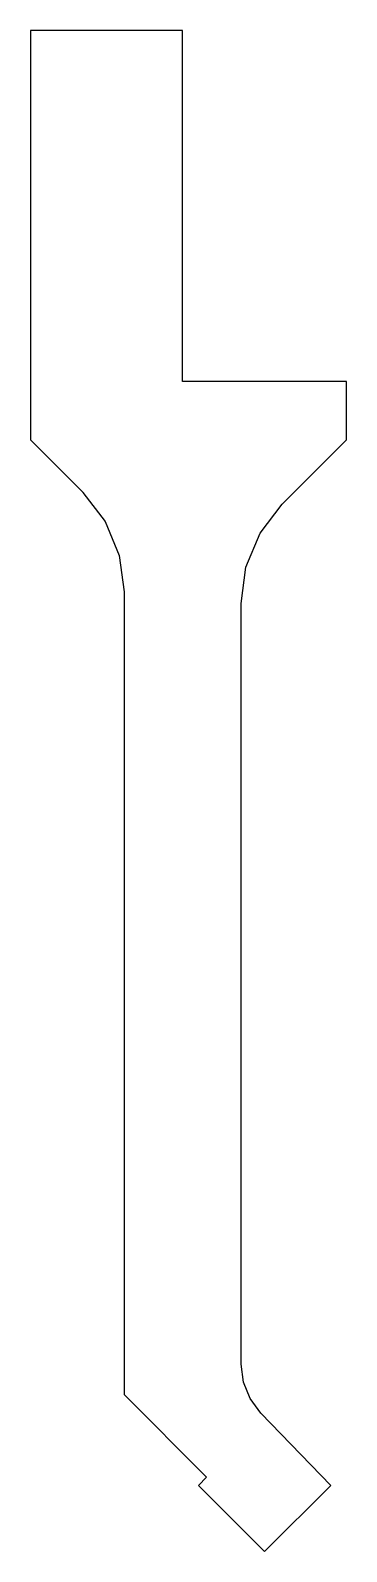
# Model space of a CAD drawing. Extents: x -20 to 7, y 0 to 130.
import ezdxf

# ---------------------------------------------------------------- set-up
doc = ezdxf.new("R2010")
doc.units = 0

msp = doc.modelspace()

# ---------------------------------------------------------------- linework, layer by layer
at = {"color": 7, "linetype": 'CONTINUOUS'}
for p, q in [((-7, 130), (-20, 130)), ((-20, 130), (-20, 95)), ((-7, 100), (-7, 130)), ((7, 100), (-7, 100)), ((7, 95), (7, 100)), ((-20, 95), (-15.51, 90.52)), ((1.51, 89.52), (7, 95)), ((-15.51, 90.52), (-15.52, 90.51)), ((-15.52, 90.51), (-13.61, 88.03)), ((-0.39, 87.03), (1.51, 89.52)), ((-13.61, 88.03), (-12.41, 85.14)), ((-1.59, 84.14), (-0.39, 87.03)), ((-12.41, 85.14), (-12, 82.03)), ((-2, 81.03), (-1.59, 84.14)), ((-12, 82.03), (-12, 13.41)), ((-2, 16.01), (-2, 81.03)), ((-1.8, 14.49), (-2, 16.01)), ((-1.23, 13.07), (-1.8, 14.49)), ((-12, 13.41), (-4.95, 6.36)), ((-0.32, 11.84), (-1.23, 13.07)), ((5.66, 5.66), (-0.32, 11.84)), ((-4.95, 6.36), (-5.66, 5.66)), ((-5.66, 5.66), (0, 0)), ((0, 0), (5.66, 5.66))]:
    msp.add_line(p, q, dxfattribs=at)

doc.saveas('drawing.dxf')
